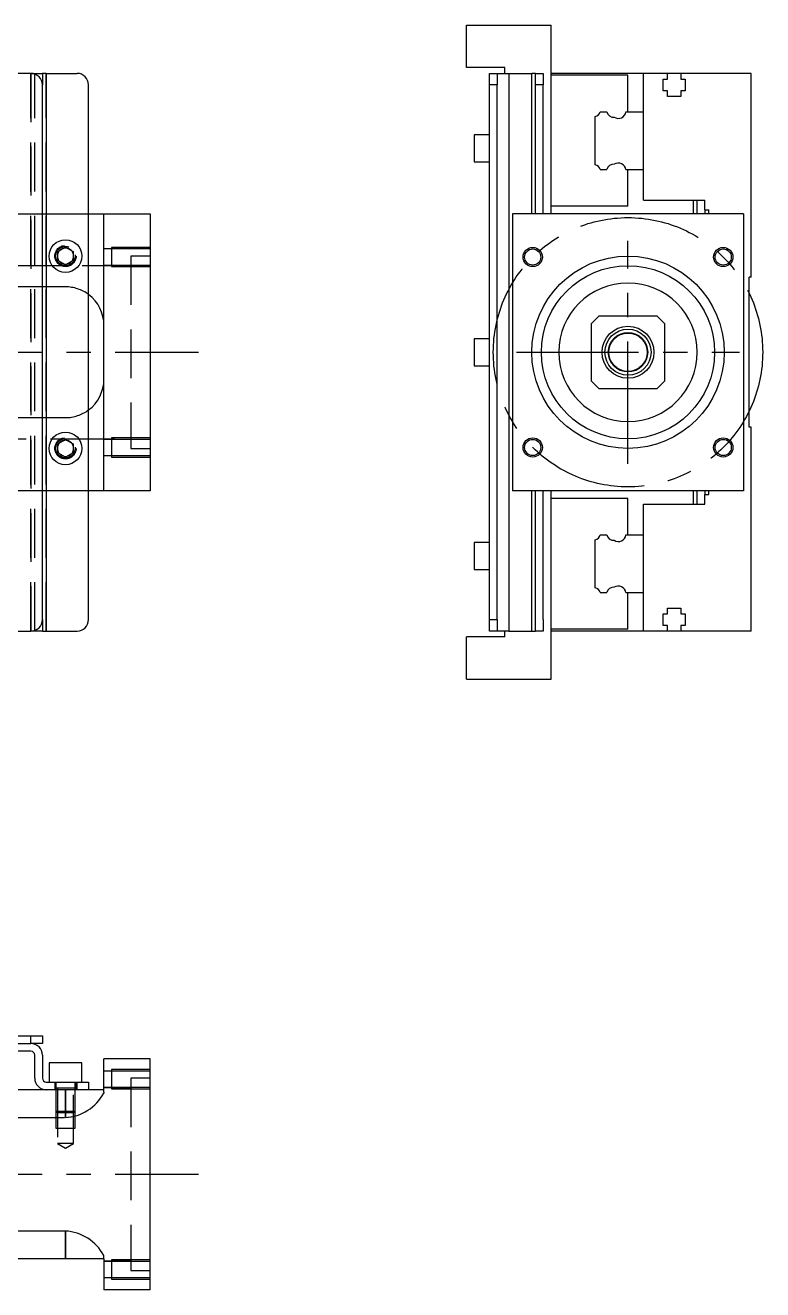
# Model space of a CAD drawing. Extents: x -13 to 561, y -282 to 87.
# Drawn here: x 369.6 to 561.2, y -243.7 to 85 of the extents above; entities that cross this region are included whole.
import ezdxf

# ---------------------------------------------------------------- set-up
doc = ezdxf.new("R2010")
doc.units = 0
doc.linetypes.add('CENTER', pattern=[50.8, 31.75, -6.35, 6.35, -6.35])
doc.linetypes.add('DASHED', pattern=[19.05, 12.7, -6.35])
doc.layers.get('0').update_dxf_attribs({"linetype": 'CONTINUOUS'})
doc.layers.add('CENTER', color=1, linetype='CENTER')

msp = doc.modelspace()

# ---------------------------------------------------------------- linework, layer by layer
at = {"color": 7, "linetype": 'CONTINUOUS'}
for p, q in [((484.16, 74), (484.16, 85)), ((484.16, 85), (506.16, 85)), ((506.16, 36), (506.16, 85)), ((371, 72.5), (3, 72.5)), ((371, 72.5), (374, 72.5)), ((374, 72.5), (374, 69.5)), ((375, 72.5), (374, 72.5)), ((375, 72.5), (375, -72.5)), ((375, 72.5), (383, 72.5)), ((494.16, 74), (484.16, 74)), ((490.16, 72.5), (492.16, 72.5)), ((490.16, 69.5), (490.16, 72.5)), ((492.16, 72.5), (495.16, 72.5)), ((492.16, 72.5), (492.16, 69.5)), ((494.16, 72.5), (494.16, 74)), ((495.16, 72.5), (495.16, -72.5)), ((495.16, 72.5), (501.16, 72.5)), ((501.16, 36), (501.16, 72.5)), ((502.16, 72.5), (501.16, 72.5)), ((502.16, 72.5), (504.16, 72.5)), ((502.16, 69.5), (502.16, 72.5)), ((504.16, 72.5), (504.16, 69.5)), ((530.16, 72.5), (506.16, 72.5)), ((536.46, 72.5), (530.16, 72.5)), ((530.16, 62.5), (530.16, 72.5)), ((539.86, 72.5), (536.46, 72.5)), ((536.46, 71), (536.46, 72.5)), ((539.86, 72.5), (539.86, 71)), ((558.16, 72.5), (539.86, 72.5)), ((558.16, 19.5), (558.16, 72.5)), ((374, -69.5), (374, 69.5)), ((386, -69.5), (386, 69.5)), ((492.16, 69.5), (490.16, 69.5)), ((490.16, -69.5), (490.16, 69.5)), ((492.16, -69.5), (492.16, 69.5)), ((504.16, 69.5), (502.16, 69.5)), ((502.16, 36), (502.16, 69.5)), ((504.16, 36), (504.16, 69.5)), ((526.16, 72), (506.16, 72)), ((526.16, 62.5), (526.16, 72)), ((535.31, 71), (536.46, 71)), ((535.31, 68), (535.31, 71)), ((539.86, 71), (541.01, 71)), ((541.01, 71), (541.01, 68)), ((536.46, 68), (535.31, 68)), ((536.46, 66.5), (536.46, 68)), ((539.86, 66.5), (536.46, 66.5)), ((539.86, 68), (539.86, 66.5)), ((541.01, 68), (539.86, 68)), ((518.912272, 62.5), (520.68668, 62.5)), ((525.637372, 62.5), (530.16, 62.5)), ((530.16, 47.5), (530.16, 62.5)), ((530.16, 47.5), (530.16, 62.5)), ((517.66, 48.752272), (517.66, 61.247728)), ((486.16, 56.5), (486.16, 53)), ((490.16, 56.5), (486.16, 56.5)), ((486.16, 53), (486.16, 49.5)), ((486.16, 49.5), (490.16, 49.5)), ((518.912272, 47.5), (520.68668, 47.5)), ((525.637372, 47.5), (530.16, 47.5)), ((526.16, 38), (526.16, 47.5)), ((530.16, 39.5), (530.16, 47.5)), ((530.16, 39.5), (546.16, 39.5)), ((543.16, 36), (543.16, 39.5)), ((544.16, 36), (544.16, 39.5)), ((546.16, 37), (546.16, 39.5)), ((526.16, 38), (506.16, 38)), ((546.16, 37), (547.16, 37)), ((546.16, 37), (546.16, 36)), ((547.16, 36), (547.16, 37)), ((386, 36), (390, 36)), ((390, -36), (390, 36)), ((390, 36), (402, 36)), ((402, 36), (402, -36)), ((556.16, 36), (496.16, 36)), ((496.16, 36), (496.16, -36)), ((556.16, 36), (556.16, -36)), ((378, 26.1547), (380, 27.309402)), ((380, 27.309402), (382, 26.1547)), ((378, 23.8453), (378, 26.1547)), ((380, 22.690598), (378, 23.8453)), ((382, 23.8453), (380, 22.690598)), ((382, 26.1547), (382, 23.8453)), ((557.66, -19.5), (557.66, 19.5)), ((558.16, 19.5), (557.66, 19.5)), ((518.66, 9.5), (516.66, 7.5)), ((516.66, -7.5), (516.66, 7.5)), ((518.66, 9.5), (533.66, 9.5)), ((535.66, 7.5), (533.66, 9.5)), ((535.66, 7.5), (535.66, -7.5)), ((486.16, 3.5), (486.16, 0)), ((490.16, 3.5), (486.16, 3.5)), ((486.16, 0), (486.16, -3.5)), ((486.16, -3.5), (490.16, -3.5)), ((516.66, -7.5), (518.66, -9.5)), ((533.66, -9.5), (518.66, -9.5)), ((533.66, -9.5), (535.66, -7.5)), ((558.16, -19.5), (557.66, -19.5)), ((558.16, -72.5), (558.16, -19.5)), ((378, -23.8453), (380, -22.690598)), ((380, -22.690598), (382, -23.8453)), ((378, -26.1547), (378, -23.8453)), ((380, -27.309402), (378, -26.1547)), ((382, -26.1547), (380, -27.309402)), ((382, -23.8453), (382, -26.1547)), ((390, -36), (386, -36)), ((402, -36), (390, -36)), ((556.16, -36), (496.16, -36)), ((501.16, -72.5), (501.16, -36)), ((502.16, -69.5), (502.16, -36)), ((504.16, -69.5), (504.16, -36)), ((506.16, -85), (506.16, -36)), ((543.16, -39.5), (543.16, -36)), ((544.16, -39.5), (544.16, -36)), ((546.16, -36), (546.16, -37)), ((547.16, -37), (547.16, -36)), ((526.16, -38), (506.16, -38)), ((526.16, -47.5), (526.16, -38)), ((546.16, -37), (547.16, -37)), ((546.16, -39.5), (546.16, -37)), ((530.16, -39.5), (546.16, -39.5)), ((530.16, -47.5), (530.16, -39.5)), ((517.66, -61.247728), (517.66, -48.752272)), ((518.912272, -47.5), (520.68668, -47.5)), ((525.637372, -47.5), (530.16, -47.5)), ((530.16, -62.5), (530.16, -47.5)), ((530.16, -62.5), (530.16, -47.5)), ((486.16, -49.5), (486.16, -53)), ((490.16, -49.5), (486.16, -49.5)), ((486.16, -53), (486.16, -56.5)), ((486.16, -56.5), (490.16, -56.5)), ((518.912272, -62.5), (520.68668, -62.5)), ((525.637372, -62.5), (530.16, -62.5)), ((526.16, -72), (526.16, -62.5)), ((530.16, -72.5), (530.16, -62.5)), ((535.31, -71), (535.31, -68)), ((535.31, -68), (536.46, -68)), ((536.46, -66.5), (539.86, -66.5)), ((536.46, -68), (536.46, -66.5)), ((539.86, -66.5), (539.86, -68)), ((539.86, -68), (541.01, -68)), ((541.01, -68), (541.01, -71)), ((374, -69.5), (374, -72.5)), ((490.16, -69.5), (492.16, -69.5)), ((490.16, -72.5), (490.16, -69.5)), ((492.16, -69.5), (492.16, -72.5)), ((502.16, -72.5), (502.16, -69.5)), ((504.16, -69.5), (504.16, -72.5)), ((526.16, -72), (506.16, -72)), ((536.46, -71), (535.31, -71)), ((536.46, -72.5), (536.46, -71)), ((541.01, -71), (539.86, -71)), ((539.86, -71), (539.86, -72.5)), ((3, -72.5), (371, -72.5)), ((374, -72.5), (371, -72.5)), ((374, -72.5), (375, -72.5)), ((375, -72.5), (383, -72.5)), ((484.16, -85), (484.16, -74)), ((494.16, -74), (484.16, -74)), ((492.16, -72.5), (490.16, -72.5)), ((495.16, -72.5), (492.16, -72.5)), ((494.16, -74), (494.16, -72.5)), ((495.16, -72.5), (501.16, -72.5)), ((501.16, -72.5), (502.16, -72.5)), ((504.16, -72.5), (502.16, -72.5)), ((530.16, -72.5), (506.16, -72.5)), ((536.46, -72.5), (530.16, -72.5)), ((539.86, -72.5), (536.46, -72.5)), ((558.16, -72.5), (539.86, -72.5)), ((484.16, -85), (506.16, -85)), ((237, -177.72), (371, -177.72)), ((363, -179.72), (371, -179.72)), ((363, -179.72), (371, -179.72)), ((371, -179.72), (371, -177.72)), ((371, -177.72), (374, -177.72)), ((374, -179.72), (371, -179.72)), ((374, -177.72), (374, -179.72)), ((371, -181.72), (363, -181.72)), ((372, -188.72), (372, -182.72)), ((374, -182.72), (374, -188.72)), ((390, -191.72), (390, -183.72)), ((402, -183.72), (390, -183.72)), ((402, -243.72), (402, -183.72)), ((384.25, -184.72), (375.75, -184.72)), ((375.75, -184.72), (375.75, -189.72)), ((384.25, -189.72), (384.25, -184.72)), ((375, -189.72), (383, -189.72)), ((383, -191.72), (383, -189.72)), ((383, -189.72), (386, -189.72)), ((386, -189.72), (386, -191.72)), ((375, -191.72), (367, -191.72)), ((383, -191.72), (375, -191.72)), ((386, -191.72), (383, -191.72)), ((390, -191.72), (386, -191.72)), ((390, -235.72), (367, -235.72)), ((390, -235.72), (390, -243.72)), ((402, -243.72), (390, -243.72))]:
    msp.add_line(p, q, dxfattribs=at)
at = {"color": 3, "linetype": 'DASHED'}
for p, q in [((371, -72.5), (371, 72.5)), ((371, 72.5), (371, -72.5)), ((372, -72.5), (372, 72.5)), ((375, -72.5), (375, 72.5)), ((367, 36), (374, 36)), ((374, 36), (386, 36)), ((392, 26.848738), (390, 26.848738)), ((392, 27.248732), (392, 22.248742)), ((402, 27.248732), (392, 27.248732)), ((402, 26.848738), (392, 26.848738)), ((382.483582, 25.286038), (382.5, 25)), ((397, 25), (397, -25)), ((402, 25), (397, 25)), ((380, 22.5), (338, 22.5)), ((397, 22.5), (380, 22.5)), ((390, 22.648738), (392, 22.648738)), ((392, 22.648738), (402, 22.648738)), ((392, 22.248742), (402, 22.248742)), ((374, 17), (348, 17)), ((380, 17), (374, 17)), ((348, -17), (374, -17)), ((374, -17), (380, -17)), ((338, -22.5), (380, -22.5)), ((380, -22.5), (397, -22.5)), ((392, -22.648738), (390, -22.648738)), ((392, -22.248742), (392, -27.248732)), ((402, -22.248742), (392, -22.248742)), ((402, -22.648738), (392, -22.648738)), ((382.483582, -24.713962), (382.5, -25)), ((397, -25), (402, -25)), ((390, -26.848738), (392, -26.848738)), ((392, -26.848738), (402, -26.848738)), ((392, -27.248732), (402, -27.248732)), ((374, -36), (367, -36)), ((386, -36), (374, -36)), ((392, -186.871262), (390, -186.871262)), ((392, -186.471268), (392, -191.471258)), ((402, -186.471268), (392, -186.471268)), ((402, -186.871262), (392, -186.871262)), ((377.25, -189.72), (377.25, -191.72)), ((377.499995, -189.72), (377.500006, -201.72)), ((382.499994, -201.72), (382.500005, -189.72)), ((382.75, -191.72), (382.75, -189.72)), ((397, -188.72), (397, -238.72)), ((402, -188.72), (397, -188.72)), ((382.500006, -191.32), (377.499994, -191.32)), ((377.9, -191.32), (377.9, -205.72)), ((380, -191.72), (380, -198.980598)), ((380, -198.980598), (380, -191.72)), ((382.1, -205.72), (382.1, -191.32)), ((390, -192.336596), (389.962236, -192.64036)), ((390, -191.071262), (392, -191.071262)), ((397, -191.22), (390, -191.22)), ((390, -192.336596), (390, -191.72)), ((392, -191.071262), (402, -191.071262)), ((392, -191.471258), (402, -191.471258)), ((348, -198.980598), (380, -198.980598)), ((377.5, -197.32), (382.5, -197.32)), ((377.5, -197.32), (377.9, -197.72)), ((382.1, -197.72), (377.9, -197.72)), ((380, -198.980598), (382.500674, -198.62194)), ((382.1, -197.72), (382.5, -197.32)), ((377.500006, -201.72), (382.499994, -201.72)), ((382.1, -205.72), (377.9, -205.72)), ((377.9, -205.72), (380, -206.932436)), ((380, -206.932436), (382.1, -205.72)), ((380, -228.459402), (348, -228.459402)), ((380, -228.459402), (380, -235.72)), ((380, -235.72), (380, -228.459402)), ((390, -235.103404), (389.962236, -234.79964)), ((390, -235.72), (390, -235.103404)), ((390, -236.22), (397, -236.22)), ((392, -236.368738), (390, -236.368738)), ((392, -235.968742), (392, -240.968732)), ((402, -235.968742), (392, -235.968742)), ((402, -236.368738), (392, -236.368738)), ((397, -238.72), (402, -238.72)), ((390, -240.568738), (392, -240.568738)), ((392, -240.568738), (402, -240.568738)), ((392, -240.968732), (402, -240.968732))]:
    msp.add_line(p, q, dxfattribs=at)
at = {"color": 7, "linetype": 'CONTINUOUS'}
for centre, radius in [((380, 25), 4.25), ((501.411262, 24.748738), 2.1), ((550.908738, 24.748738), 2.1), ((526.16, 0), 25), ((526.16, 0), 22.5), ((526.16, 0), 6.75), ((526.16, 0), 6), ((526.16, 0), 5.125), ((526.16, 0), 5), ((380, -25), 4.25), ((501.411262, -24.748738), 2.1), ((550.908738, -24.748738), 2.1)]:
    msp.add_circle(centre, radius, dxfattribs=at)
at = {"color": 3, "linetype": 'DASHED'}
for centre, radius in [((380, 25), 2.75), ((380, 25), 2.5), ((380, -25), 2.75), ((380, -25), 2.5)]:
    msp.add_circle(centre, radius, dxfattribs=at)
at = {"color": 3, "linetype": 'CONTINUOUS'}
for centre in [(501.411262, 24.748738), (550.908738, 24.748738), (501.411262, -24.748738), (550.908738, -24.748738)]:
    msp.add_circle(centre, 2.5, dxfattribs=at)
at = {"color": 7, "linetype": 'CONTINUOUS'}
for centre, radius, start, end in [((371, 69.5), 3, 0, 90), ((383, 69.5), 3, 0, 90), ((517.26, 62.9), 1.7, 283.608961, 346.391039), ((522.36, 62.8), 1.7, 190.164249, 277.540197), ((523.66, 62.8), 2, 237.42103, 351.373073), ((517.26, 47.1), 1.7, 13.608961, 76.391039), ((522.36, 47.2), 1.7, 82.459803, 169.835751), ((523.66, 47.2), 2, 8.626927, 122.57897), ((380, 25), 2.1, 137.75279, 162.24721), ((380, 25), 2.1, 102.24721, 137.75279), ((380, 25), 2.1, 77.75279, 102.24721), ((380, 25), 2.1, 42.24721, 77.75279), ((380, 25), 2.1, 17.75279, 42.24721), ((380, 25), 2.1, 162.24721, 180), ((380, 25), 2.1, 180, 197.75279), ((380, 25), 2.1, 197.75279, 222.24721), ((380, 25), 2.1, 222.24721, 257.75279), ((380, 25), 2.1, 282.24721, 317.75279), ((380, 25), 2.1, 317.75279, 342.24721), ((380, 25), 2.1, 342.24721, 17.75279), ((380, 25), 2.1, 257.75279, 282.24721), ((526.16, 0), 18, 0, 270), ((526.16, 0), 18, 0, 270), ((380, 7), 10, 0, 53.130102), ((526.16, 0), 18, 270, 0), ((526.16, 0), 18, 270, 0), ((380, -7), 10, 306.869898, 0), ((380, -25), 2.1, 102.24721, 137.75279), ((380, -25), 2.1, 77.75279, 102.24721), ((380, -25), 2.1, 42.24721, 77.75279), ((380, -25), 2.1, 162.24721, 180), ((380, -25), 2.1, 180, 197.75279), ((380, -25), 2.1, 137.75279, 162.24721), ((380, -25), 2.1, 197.75279, 222.24721), ((380, -25), 2.1, 17.75279, 42.24721), ((380, -25), 2.1, 317.75279, 342.24721), ((380, -25), 2.1, 342.24721, 17.75279), ((380, -25), 2.1, 222.24721, 257.75279), ((380, -25), 2.1, 257.75279, 282.24721), ((380, -25), 2.1, 282.24721, 317.75279), ((517.26, -47.1), 1.7, 283.608961, 346.391039), ((522.36, -47.2), 1.7, 190.164249, 277.540197), ((523.66, -47.2), 2, 237.42103, 351.373073), ((517.26, -62.9), 1.7, 13.608961, 76.391039), ((522.36, -62.8), 1.7, 82.459803, 169.835751), ((523.66, -62.8), 2, 8.626927, 122.57897), ((371, -69.5), 3, 270, 0), ((383, -69.5), 3, 270, 0), ((371, -182.72), 3, 0, 90), ((371, -182.72), 1, 0, 90), ((375, -188.72), 3, 180, 270), ((375, -188.72), 1, 180, 270)]:
    msp.add_arc(centre, radius, start, end, dxfattribs=at)
at = {"color": 3, "linetype": 'DASHED'}
for centre, radius, start, end in [((380, 7), 10, 53.130102, 90), ((380, -7), 10, 270, 306.869898), ((379.188754, -186.709102), 12.298282, 273.7822141, 331.16535503), ((379.188754, -240.730898), 12.298282, 28.83464497, 86.2177859)]:
    msp.add_arc(centre, radius, start, end, dxfattribs=at)
at = {"layer": 'CENTER', "color": 1, "linetype": 'CENTER'}
for p, q in [((526.16, -29), (526.16, 29)), ((-13.447893, 0), (414.546148, 0)), ((497.16, 0), (555.16, 0)), ((-13.447893, -213.72), (414.546148, -213.72))]:
    msp.add_line(p, q, dxfattribs=at)
msp.add_circle((526.16, 0), 35.000001, dxfattribs=at)

doc.saveas('drawing.dxf')
